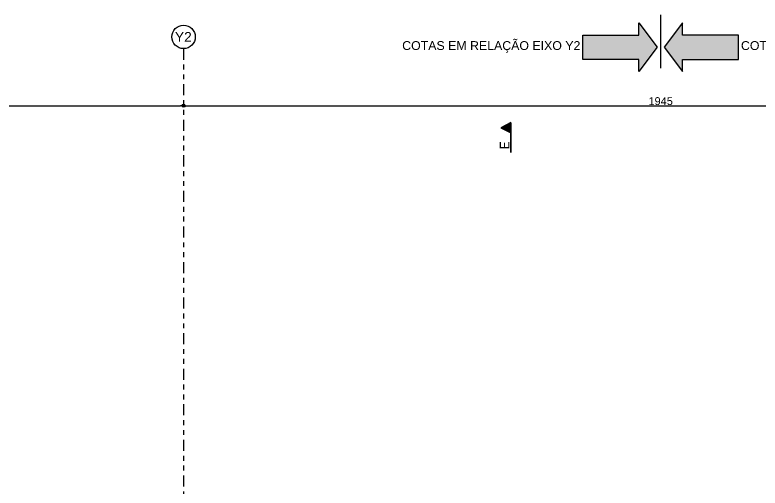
# Model space of a CAD drawing. Header units: millimetres. Extents: x -967 to 563, y -1588 to 506.
# Drawn here: x 73.27 to 88.46, y -226.27 to -216.62 of the extents above; entities that cross this region are included whole.
import ezdxf
from ezdxf.enums import TextEntityAlignment as Align

# ---------------------------------------------------------------- set-up
doc = ezdxf.new("R2010")
doc.units = ezdxf.units.MM
for name, pattern in [('CONTINU', [0]), ('CYPE_RAYAPUNTOPUNTO', [0.45, 0.225, -0.075, 0, -0.075, 0, -0.075]), ('DASHDOT', [1, 0.5, -0.25, 0, -0.25]), ('HIDDEN', [9.525, 6.35, -3.175])]:
    doc.linetypes.add(name, pattern=pattern)
for name, color, linetype in [('226', 9, 'Continuous'), ('COTAS', 1, 'Continuous'), ('EIXOS', 8, 'DASHDOT'), ('TEXTO_EIXOS', 7, 'Continuous')]:
    doc.layers.add(name, color=color, linetype=linetype)
doc.styles.add('ARIAL', font='arial.ttf')
doc.styles.add('CYPETXT', font='arial.ttf', dxfattribs={"height": 0.2})
doc.styles.add('TQS_LUCIDA_CONSOLE', font='lucon.TTF')
doc.dimstyles.new('AVILLA 100 2', dxfattribs={"dimtxt": 0.16, "dimasz": 0.06, "dimexe": 0.05, "dimexo": 0.05, "dimgap": 0.01, "dimtad": 3, "dimdec": 1, "dimlfac": 100, "dimzin": 9, "dimdsep": 46, "dimtxsty": 'ARIAL', "dimblk": 'ORIGIN', "dimcen": 1.5, "dimclrd": 10, "dimclre": 10, "dimclrt": 7, "dimadec": 0, "dimazin": 0, "dimtfac": 1, "dimtdec": 1, "dimtmove": 0, "dimatfit": 1, "dimfxl": 1, "dimarcsym": 0})

# ---------------------------------------------------------------- blocks, each defined once
blk = doc.blocks.new('_CORTEA')
for p, q in [((-1.215955, 0), (-1.008539, 0.414832)), ((-1.213134, 0.001738), (-1.008539, 0.41093)), ((-1.054453, 0.319101), (-0.962626, 0.319101)), ((-1.038497, 0.351012), (-0.978581, 0.351012)), ((-1.022543, 0.382922), (-0.994535, 0.382922)), ((-1.008539, 0.414832), (-0.801992, 0.001738)), ((-1.008539, 0.410929), (-0.803943, 0.001739)), ((0, 0), (-1.215955, 0)), ((-1.213134, 0.001739), (0, 0.001739)), ((-1.198048, 0.03191), (-0.819029, 0.03191)), ((-1.182092, 0.06382), (-0.834984, 0.06382)), ((-1.166137, 0.09573), (-0.85094, 0.09573)), ((-1.150182, 0.12764), (-0.866895, 0.12764)), ((-1.134225, 0.159551), (-0.882851, 0.159551)), ((-1.11827, 0.191461), (-0.898806, 0.191461)), ((-1.102411, 0.223182), (-0.91476, 0.223369)), ((-1.086361, 0.255281), (-0.930716, 0.255281)), ((-1.070407, 0.287191), (-0.946671, 0.287191))]:
    blk.add_line(p, q)
blk.add_lwpolyline([(-1.213134, 0.001739), (-1.008539, 0.410929), (-0.803943, 0.001739), (-1.213134, 0.001739)])
blk = doc.blocks.new('_Origin')
at = {"color": 0, "linetype": 'ByBlock', "lineweight": -2}
blk.add_line((0, 0), (-1, 0), dxfattribs=at)
blk.add_circle((0, 0), 0.5, dxfattribs=at)
blk = doc.blocks.new('*D49')
at = {"layer": 'COTAS', "color": 10, "lineweight": -2, "transparency": 16777216}
blk.add_line((730.094, -131.643), (748.824, -131.643), dxfattribs=at)
at = {"layer": 'Defpoints', "color": 0, "transparency": 16777216}
for p in [(730.034, -131.643), (748.884, -131.643), (748.884, -131.643)]:
    blk.add_point(p, dxfattribs=at)
at = {"layer": 'COTAS', "color": 10, "lineweight": -2, "transparency": 16777216, "xscale": 0.06, "yscale": 0.06, "zscale": 0.06, "rotation": 180}
blk.add_blockref('_Origin', (730.034, -131.643), dxfattribs=at)
at = {"layer": 'COTAS', "color": 10, "lineweight": -2, "transparency": 16777216, "xscale": 0.06, "yscale": 0.06, "zscale": 0.06}
blk.add_blockref('_Origin', (748.884, -131.643), dxfattribs=at)
at = {"layer": 'COTAS', "color": 7, "transparency": 16777216, "insert": (739.459, -131.551), "char_height": 0.16, "attachment_point": 5, "style": 'ARIAL'}
blk.add_mtext('1885', dxfattribs=at)
blk = doc.blocks.new('*D50')
at = {"layer": 'COTAS', "color": 10, "lineweight": -2, "transparency": 16777216}
blk.add_line((748.944, -131.643), (768.274, -131.643), dxfattribs=at)
at = {"layer": 'Defpoints', "color": 0, "transparency": 16777216}
for p in [(748.884, -131.643), (768.334, -131.643), (768.334, -131.643)]:
    blk.add_point(p, dxfattribs=at)
at = {"layer": 'COTAS', "color": 10, "lineweight": -2, "transparency": 16777216, "xscale": 0.06, "yscale": 0.06, "zscale": 0.06, "rotation": 180}
blk.add_blockref('_Origin', (748.884, -131.643), dxfattribs=at)
at = {"layer": 'COTAS', "color": 10, "lineweight": -2, "transparency": 16777216, "xscale": 0.06, "yscale": 0.06, "zscale": 0.06}
blk.add_blockref('_Origin', (768.334, -131.643), dxfattribs=at)
at = {"layer": 'COTAS', "color": 7, "transparency": 16777216, "insert": (758.609, -131.551), "char_height": 0.16, "attachment_point": 5, "style": 'ARIAL'}
blk.add_mtext('1945', dxfattribs=at)
blk = doc.blocks.new('EIXOS DE OBRA TERREO1')
at = {"linetype": 'CONTINU', "ltscale": 0.05}
h = blk.add_hatch(color=8, dxfattribs=at)
h.dxf.hatch_style = 1
h.paths.add_polyline_path([(758.1631, -129.9525), (758.1631, -130.2025), (757.0256, -130.2025), (757.0256, -130.7025), (758.1631, -130.7025), (758.1631, -130.9469), (758.5381, -130.4525)])
h = blk.add_hatch(color=8, dxfattribs=at)
h.dxf.hatch_style = 1
h.paths.add_polyline_path([(759.0554, -129.9525), (759.0554, -130.2025), (760.1929, -130.2025), (760.1929, -130.7025), (759.0554, -130.7025), (759.0554, -130.9469), (758.6804, -130.4525)])
for points, elevation in [([(757.0256, -130.2025), (758.1631, -130.2025), (758.1631, -129.9525), (758.5381, -130.4525), (758.1631, -130.9469), (758.1631, -130.7025), (757.0256, -130.7025)], -0.0202), ([(760.1929, -130.2025), (759.0554, -130.2025), (759.0554, -129.9525), (758.6804, -130.4525), (759.0554, -130.9469), (759.0554, -130.7025), (760.1929, -130.7025)], 0.0202)]:
    blk.add_lwpolyline(points, close=True, dxfattribs=dict(elevation=elevation))
at = {"layer": 'EIXOS', "color": 9, "linetype": 'HIDDEN', "ltscale": 0.5}
blk.add_line((758.6092, -130.8772), (758.6092, -129.7925), dxfattribs=at)
at = {"layer": 'EIXOS', "linetype": 'CYPE_RAYAPUNTOPUNTO'}
blk.add_line((748.8842, -130.4804), (748.8842, -190.271), dxfattribs=at)
at = {"layer": 'EIXOS', "linetype": 'CONTINU', "ltscale": 0.05}
blk.add_circle((748.8842, -130.2414), 0.239, dxfattribs=at)
at = {"layer": 'TEXTO_EIXOS', "style": 'CYPETXT'}
blk.add_text('Y2', height=0.2, dxfattribs=at).set_placement((748.8787, -130.2414), align=Align.MIDDLE_CENTER)
at = {"layer": 'TEXTO_EIXOS', "char_height": 0.18, "width": 4.053587, "attachment_point": 5, "style": 'CYPETXT'}
for s, insert in [('COTAS EM RELAÇÃO EIXO Y2', (755.1564, -130.4454, -0.0202)), ('COTAS EM RELAÇÃO EIXO Y3', (762.0621, -130.4454, 0.0202))]:
    blk.add_mtext(s, dxfattribs=dict(at, insert=insert))
at = {"layer": 'COTAS'}
for base, p1, p2, picture, middle in [((748.8842, -131.6426), (730.0342, -131.6426), (748.8842, -131.6426), '*D49', (739.4592, -131.5509)), ((768.3342, -131.6426), (748.8842, -131.6426), (768.3342, -131.6426), '*D50', (758.6092, -131.5509))]:
    dim = blk.add_linear_dim(base=base, p1=p1, p2=p2, dimstyle='AVILLA 100 2', dxfattribs=at)
    dim.commit()
    dim.dimension.update_dxf_attribs({"geometry": picture, "text_midpoint": middle})

msp = doc.modelspace()

# ---------------------------------------------------------------- block references
at = {"color": 9, "linetype": 'ByBlock'}
msp.add_blockref('EIXOS DE OBRA TERREO1', (-672.1735, -86.8324), dxfattribs=at)
at = {"layer": '226', "xscale": -0.5, "yscale": 0.5, "zscale": 0.01, "rotation": 90}
msp.add_blockref('_CORTEA', (83.3834, -219.4296), dxfattribs=at)

# ---------------------------------------------------------------- texts
at = {"layer": '226', "style": 'TQS_LUCIDA_CONSOLE'}
msp.add_text('E', height=0.195, rotation=90, dxfattribs=at).set_placement((83.3509, -219.3646))

doc.saveas('drawing.dxf')
